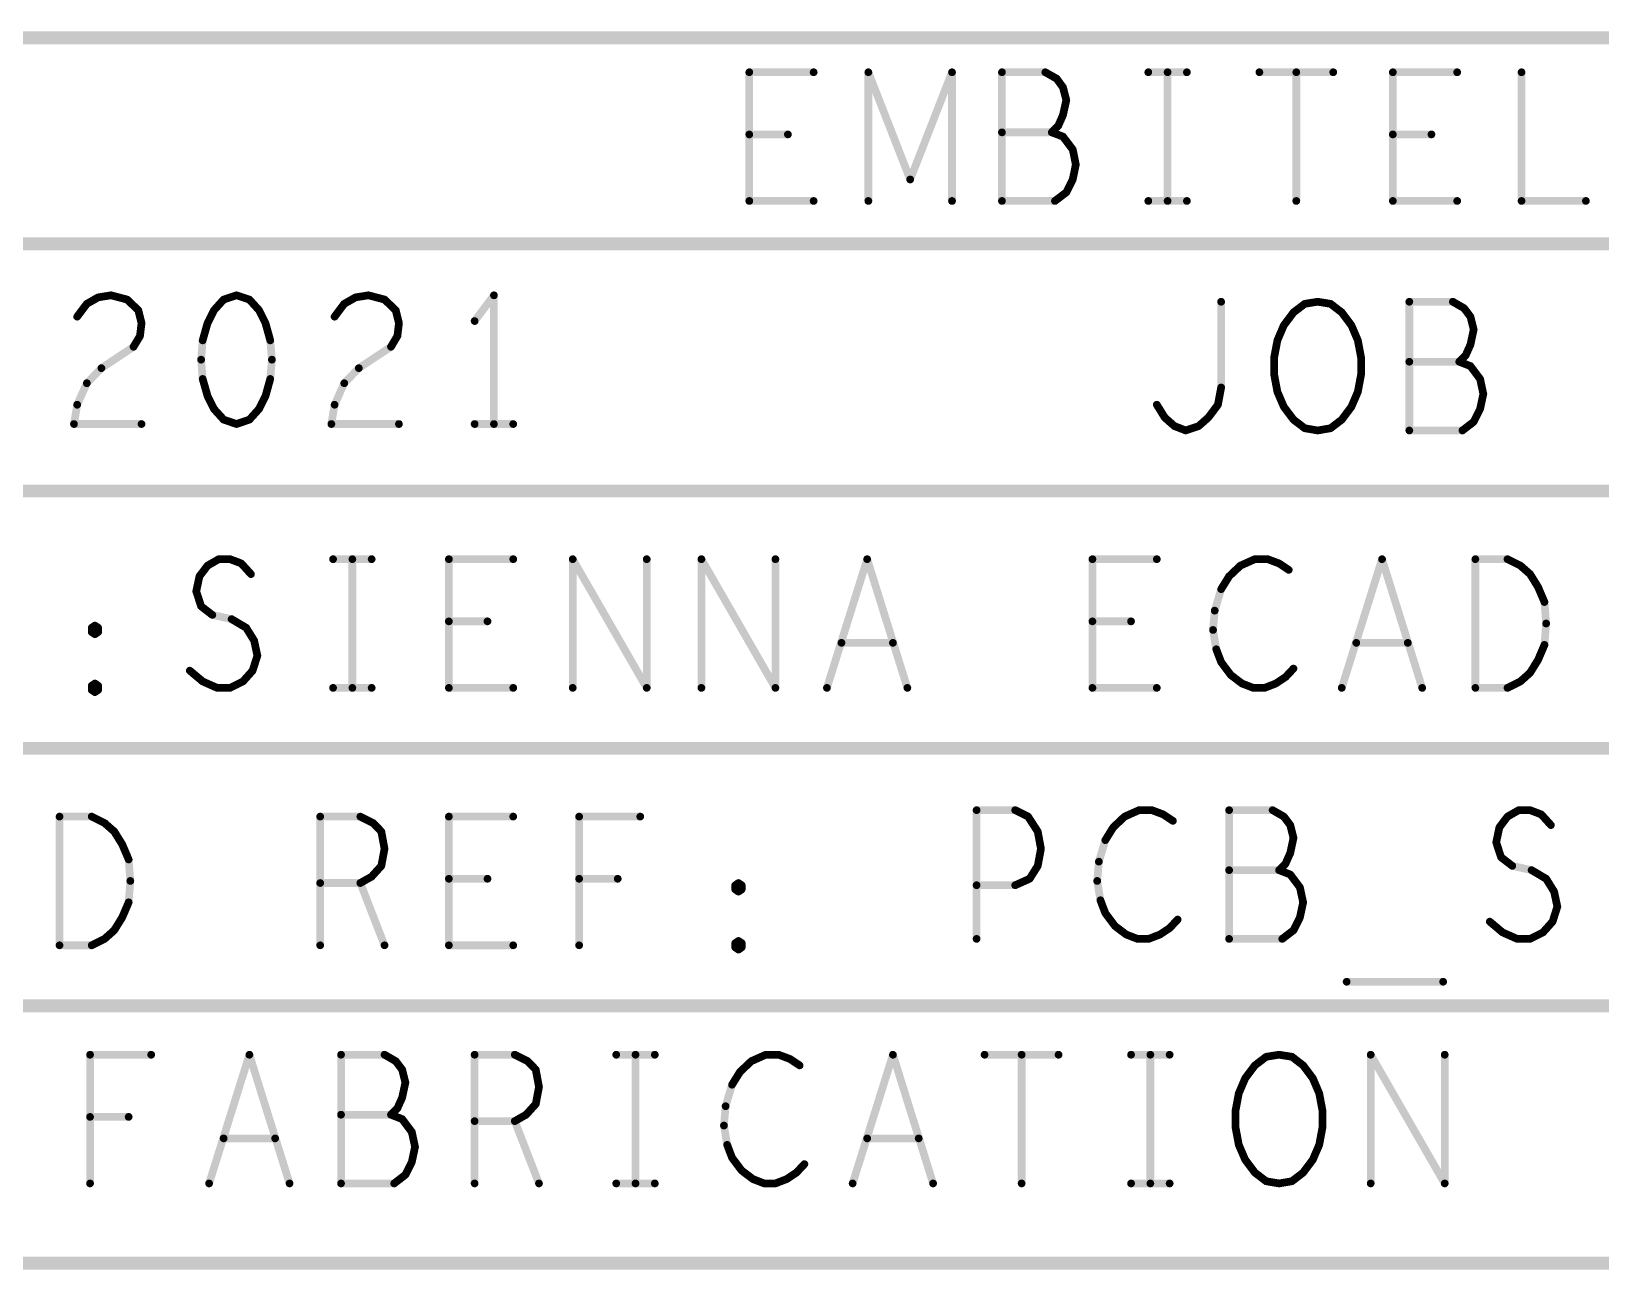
# Model space of a CAD drawing. Extents: x -18 to 16.1, y -6.6 to 15.5.
# Drawn here: x 1.381 to 2.6, y -2.04 to -1.078 of the extents above; entities that cross this region are included whole.
import ezdxf

# ---------------------------------------------------------------- set-up
doc = ezdxf.new("R2010")
doc.units = 0
doc.layers.get('0').update_dxf_attribs({"linetype": 'CONTINUOUS'})
doc.layers.add('FAB', color=13, linetype='CONTINUOUS')

# ---------------------------------------------------------------- blocks, each defined once
blk = doc.blocks.new('ROUND_1')
at = {"const_width": 0.003}
blk.add_lwpolyline([(-0.0015, 0, 1), (0.0015, 0, 1)], format="xyb", close=True, dxfattribs=at)

msp = doc.modelspace()

# ---------------------------------------------------------------- linework, layer by layer
at = {"layer": 'FAB'}
for points, const_width in [([(0.2481, -1.0833), (4.4031, -1.0833)], 0.01), ([(1.939, -1.21), (1.939, -1.11)], 0.006), ([(1.939, -1.11), (1.989, -1.11)], 0.006), ([(2.0315, -1.21), (2.0315, -1.11)], 0.006), ([(2.0315, -1.11), (2.064, -1.1933)], 0.006), ([(2.064, -1.1933), (2.0965, -1.11)], 0.006), ([(2.0965, -1.11), (2.0965, -1.21)], 0.006), ([(2.169, -1.11), (2.1353, -1.11)], 0.006), ([(2.1353, -1.11), (2.1353, -1.21)], 0.006), ([(2.1778, -1.115), (2.169, -1.11)], 0.006), ([(2.249, -1.11), (2.279, -1.11)], 0.006), ([(2.264, -1.11), (2.264, -1.21)], 0.006), ([(2.3353, -1.11), (2.3927, -1.11)], 0.006), ([(2.364, -1.11), (2.364, -1.21)], 0.006), ([(2.439, -1.21), (2.439, -1.11)], 0.006), ([(2.439, -1.11), (2.489, -1.11)], 0.006), ([(2.539, -1.11), (2.539, -1.21)], 0.006), ([(2.1827, -1.1217), (2.1778, -1.115)], 0.006), ([(2.1853, -1.1317), (2.1827, -1.1217)], 0.006), ([(2.1827, -1.1433), (2.1853, -1.1317)], 0.006), ([(2.179, -1.1517), (2.1827, -1.1433)], 0.006), ([(1.969, -1.1583), (1.939, -1.1583)], 0.006), ([(2.174, -1.1567), (2.1353, -1.1567)], 0.006), ([(2.174, -1.1567), (2.179, -1.1517)], 0.006), ([(2.1827, -1.16), (2.174, -1.1567)], 0.006), ([(2.1903, -1.17), (2.1827, -1.16)], 0.006), ([(2.469, -1.1583), (2.439, -1.1583)], 0.006), ([(2.1927, -1.1817), (2.1903, -1.17)], 0.006), ([(2.1903, -1.1933), (2.1927, -1.1817)], 0.006), ([(2.1853, -1.2033), (2.1903, -1.1933)], 0.006), ([(1.989, -1.21), (1.939, -1.21)], 0.006), ([(2.1353, -1.21), (2.1765, -1.21)], 0.006), ([(2.1765, -1.21), (2.1853, -1.2033)], 0.006), ([(2.249, -1.21), (2.279, -1.21)], 0.006), ([(2.489, -1.21), (2.439, -1.21)], 0.006), ([(2.539, -1.21), (2.589, -1.21)], 0.006), ([(0.2481, -1.2433), (4.4031, -1.2433)], 0.01), ([(1.4168, -1.2999), (1.4243, -1.2899)], 0.006), ([(1.4243, -1.2899), (1.4331, -1.2849)], 0.006), ([(1.4331, -1.2849), (1.4431, -1.2833)], 0.006), ([(1.4431, -1.2833), (1.4556, -1.2866)], 0.006), ([(1.4556, -1.2866), (1.4643, -1.2949)], 0.006), ([(1.4643, -1.2949), (1.4668, -1.3049)], 0.006), ([(1.5231, -1.2949), (1.5181, -1.3049)], 0.006), ([(1.5306, -1.2866), (1.5231, -1.2949)], 0.006), ([(1.5406, -1.2833), (1.5306, -1.2866)], 0.006), ([(1.5506, -1.2866), (1.5406, -1.2833)], 0.006), ([(1.5581, -1.2949), (1.5506, -1.2866)], 0.006), ([(1.5631, -1.3049), (1.5581, -1.2949)], 0.006), ([(1.6168, -1.2999), (1.6243, -1.2899)], 0.006), ([(1.6243, -1.2899), (1.6331, -1.2849)], 0.006), ([(1.6331, -1.2849), (1.6431, -1.2833)], 0.006), ([(1.6431, -1.2833), (1.6556, -1.2866)], 0.006), ([(1.6556, -1.2866), (1.6643, -1.2949)], 0.006), ([(1.6643, -1.2949), (1.6668, -1.3049)], 0.006), ([(1.7406, -1.2833), (1.7256, -1.3033)], 0.006), ([(1.7406, -1.3833), (1.7406, -1.2833)], 0.006), ([(2.3056, -1.3549), (2.3056, -1.2883)], 0.006), ([(2.3618, -1.2966), (2.3706, -1.2899)], 0.006), ([(2.3706, -1.2899), (2.3806, -1.2883)], 0.006), ([(2.3806, -1.2883), (2.3906, -1.2899)], 0.006), ([(2.3906, -1.2899), (2.3993, -1.2966)], 0.006), ([(2.4856, -1.2883), (2.4518, -1.2883)], 0.006), ([(2.4518, -1.2883), (2.4518, -1.3883)], 0.006), ([(2.4943, -1.2933), (2.4856, -1.2883)], 0.006), ([(2.4993, -1.2999), (2.4943, -1.2933)], 0.006), ([(1.4668, -1.3049), (1.4656, -1.3149)], 0.006), ([(1.5181, -1.3049), (1.5143, -1.3183)], 0.006), ([(1.5668, -1.3183), (1.5631, -1.3049)], 0.006), ([(1.6668, -1.3049), (1.6656, -1.3149)], 0.006), ([(2.3493, -1.3183), (2.3543, -1.3066)], 0.006), ([(2.3543, -1.3066), (2.3618, -1.2966)], 0.006), ([(2.3993, -1.2966), (2.4068, -1.3066)], 0.006), ([(2.4068, -1.3066), (2.4118, -1.3183)], 0.006), ([(2.5018, -1.3099), (2.4993, -1.2999)], 0.006), ([(1.4656, -1.3149), (1.4606, -1.3233)], 0.006), ([(1.5143, -1.3183), (1.5131, -1.3333)], 0.006), ([(1.5681, -1.3333), (1.5668, -1.3183)], 0.006), ([(1.6656, -1.3149), (1.6606, -1.3233)], 0.006), ([(2.3468, -1.3316), (2.3493, -1.3183)], 0.006), ([(2.4118, -1.3183), (2.4143, -1.3316)], 0.006), ([(2.4993, -1.3216), (2.5018, -1.3099)], 0.006), ([(1.4606, -1.3233), (1.4356, -1.3399)], 0.006), ([(1.6606, -1.3233), (1.6356, -1.3399)], 0.006), ([(2.3468, -1.3449), (2.3468, -1.3316)], 0.006), ([(2.4143, -1.3316), (2.4143, -1.3449)], 0.006), ([(2.4906, -1.3349), (2.4956, -1.3299)], 0.006), ([(2.4956, -1.3299), (2.4993, -1.3216)], 0.006), ([(1.4356, -1.3399), (1.4243, -1.3516)], 0.006), ([(1.5131, -1.3333), (1.5143, -1.3483)], 0.006), ([(1.5668, -1.3483), (1.5681, -1.3333)], 0.006), ([(1.6356, -1.3399), (1.6243, -1.3516)], 0.006), ([(2.4906, -1.3349), (2.4518, -1.3349)], 0.006), ([(2.4993, -1.3383), (2.4906, -1.3349)], 0.006), ([(2.5068, -1.3483), (2.4993, -1.3383)], 0.006), ([(1.4243, -1.3516), (1.4168, -1.3683)], 0.006), ([(1.5143, -1.3483), (1.5181, -1.3616)], 0.006), ([(1.5631, -1.3616), (1.5668, -1.3483)], 0.006), ([(1.6243, -1.3516), (1.6168, -1.3683)], 0.006), ([(2.3031, -1.3683), (2.3056, -1.3549)], 0.006), ([(2.3493, -1.3583), (2.3468, -1.3449)], 0.006), ([(2.4143, -1.3449), (2.4118, -1.3583)], 0.006), ([(2.5093, -1.3599), (2.5068, -1.3483)], 0.006), ([(1.4168, -1.3683), (1.4143, -1.3833)], 0.006), ([(1.5181, -1.3616), (1.5231, -1.3716)], 0.006), ([(1.5581, -1.3716), (1.5631, -1.3616)], 0.006), ([(1.6168, -1.3683), (1.6143, -1.3833)], 0.006), ([(2.2556, -1.3683), (2.2618, -1.3783)], 0.006), ([(2.2956, -1.3783), (2.3031, -1.3683)], 0.006), ([(2.3543, -1.3699), (2.3493, -1.3583)], 0.006), ([(2.4118, -1.3583), (2.4068, -1.3699)], 0.006), ([(2.5068, -1.3716), (2.5093, -1.3599)], 0.006), ([(1.5231, -1.3716), (1.5306, -1.3799)], 0.006), ([(1.5306, -1.3799), (1.5406, -1.3833)], 0.006), ([(1.5406, -1.3833), (1.5506, -1.3799)], 0.006), ([(1.5506, -1.3799), (1.5581, -1.3716)], 0.006), ([(2.2618, -1.3783), (2.2693, -1.3849)], 0.006), ([(2.2881, -1.3849), (2.2956, -1.3783)], 0.006), ([(2.3618, -1.3799), (2.3543, -1.3699)], 0.006), ([(2.3706, -1.3866), (2.3618, -1.3799)], 0.006), ([(2.3993, -1.3799), (2.3906, -1.3866)], 0.006), ([(2.4068, -1.3699), (2.3993, -1.3799)], 0.006), ([(2.5018, -1.3816), (2.5068, -1.3716)], 0.006), ([(1.4143, -1.3833), (1.4668, -1.3833)], 0.006), ([(1.6143, -1.3833), (1.6668, -1.3833)], 0.006), ([(1.7256, -1.3833), (1.7556, -1.3833)], 0.006), ([(2.2693, -1.3849), (2.2781, -1.3883)], 0.006), ([(2.2781, -1.3883), (2.2881, -1.3849)], 0.006), ([(2.3806, -1.3883), (2.3706, -1.3866)], 0.006), ([(2.3906, -1.3866), (2.3806, -1.3883)], 0.006), ([(2.4518, -1.3883), (2.4931, -1.3883)], 0.006), ([(2.4931, -1.3883), (2.5018, -1.3816)], 0.006), ([(0.2481, -1.4353), (4.4031, -1.4353)], 0.01), ([(1.5181, -1.4933), (1.5268, -1.4883)], 0.006), ([(1.5268, -1.4883), (1.5356, -1.4883)], 0.006), ([(1.5356, -1.4883), (1.5443, -1.4916)], 0.006), ([(1.6156, -1.4883), (1.6456, -1.4883)], 0.006), ([(1.6306, -1.4883), (1.6306, -1.5883)], 0.006), ([(1.7056, -1.5883), (1.7056, -1.4883)], 0.006), ([(1.7056, -1.4883), (1.7556, -1.4883)], 0.006), ([(1.8018, -1.5883), (1.8018, -1.4883)], 0.006), ([(1.8018, -1.4883), (1.8593, -1.5883)], 0.006), ([(1.8593, -1.5883), (1.8593, -1.4883)], 0.006), ([(1.9018, -1.5883), (1.9018, -1.4883)], 0.006), ([(1.9018, -1.4883), (1.9593, -1.5883)], 0.006), ([(1.9593, -1.5883), (1.9593, -1.4883)], 0.006), ([(1.9993, -1.5883), (2.0306, -1.4883)], 0.006), ([(2.0306, -1.4883), (2.0618, -1.5883)], 0.006), ([(2.2056, -1.5883), (2.2056, -1.4883)], 0.006), ([(2.2056, -1.4883), (2.2556, -1.4883)], 0.006), ([(2.3318, -1.4883), (2.3206, -1.4933)], 0.006), ([(2.3418, -1.4883), (2.3318, -1.4883)], 0.006), ([(2.3506, -1.4916), (2.3418, -1.4883)], 0.006), ([(2.3993, -1.5883), (2.4306, -1.4883)], 0.006), ([(2.4306, -1.4883), (2.4618, -1.5883)], 0.006), ([(2.5031, -1.5883), (2.5031, -1.4883)], 0.006), ([(2.5031, -1.4883), (2.5281, -1.4883)], 0.006), ([(2.5281, -1.4883), (2.5381, -1.4933)], 0.006), ([(1.5093, -1.5133), (1.5118, -1.5016)], 0.006), ([(1.5118, -1.5016), (1.5181, -1.4933)], 0.006), ([(1.5443, -1.4916), (1.5518, -1.4999)], 0.006), ([(2.3118, -1.5016), (2.3056, -1.5116)], 0.006), ([(2.3206, -1.4933), (2.3118, -1.5016)], 0.006), ([(2.3581, -1.4966), (2.3506, -1.4916)], 0.006), ([(2.5381, -1.4933), (2.5456, -1.4999)], 0.006), ([(2.5456, -1.4999), (2.5518, -1.5099)], 0.006), ([(1.5131, -1.5249), (1.5093, -1.5133)], 0.006), ([(2.3056, -1.5116), (2.3006, -1.5283)], 0.006), ([(2.5518, -1.5099), (2.5568, -1.5216)], 0.006), ([(1.5218, -1.5316), (1.5131, -1.5249)], 0.006), ([(2.5568, -1.5216), (2.5581, -1.5383)], 0.006), ([(1.5368, -1.5349), (1.5218, -1.5316)], 0.006), ([(1.5481, -1.5416), (1.5368, -1.5349)], 0.006), ([(1.7356, -1.5366), (1.7056, -1.5366)], 0.006), ([(2.2356, -1.5366), (2.2056, -1.5366)], 0.006), ([(2.3006, -1.5283), (2.2993, -1.5433)], 0.006), ([(2.5581, -1.5383), (2.5568, -1.5549)], 0.006), ([(1.4281, -1.5416), (1.4306, -1.5399)], 0.006), ([(1.4281, -1.5449), (1.4281, -1.5416)], 0.006), ([(1.4306, -1.5466), (1.4281, -1.5449)], 0.006), ([(1.4306, -1.5399), (1.4331, -1.5416)], 0.006), ([(1.4331, -1.5449), (1.4306, -1.5466)], 0.006), ([(1.4331, -1.5416), (1.4331, -1.5449)], 0.006), ([(1.5543, -1.5516), (1.5481, -1.5416)], 0.006), ([(2.2993, -1.5433), (2.3018, -1.5583)], 0.006), ([(1.5531, -1.5749), (1.5568, -1.5633)], 0.006), ([(1.5568, -1.5633), (1.5543, -1.5516)], 0.006), ([(2.0506, -1.5533), (2.0106, -1.5533)], 0.006), ([(2.3018, -1.5583), (2.3056, -1.5683)], 0.006), ([(2.4506, -1.5533), (2.4106, -1.5533)], 0.006), ([(2.5568, -1.5549), (2.5518, -1.5666)], 0.006), ([(1.5043, -1.5749), (1.5143, -1.5833)], 0.006), ([(1.5456, -1.5833), (1.5531, -1.5749)], 0.006), ([(2.3056, -1.5683), (2.3131, -1.5783)], 0.006), ([(2.3556, -1.5799), (2.3618, -1.5733)], 0.006), ([(2.5518, -1.5666), (2.5456, -1.5766)], 0.006), ([(1.4281, -1.5866), (1.4306, -1.5849)], 0.006), ([(1.4281, -1.5899), (1.4281, -1.5866)], 0.006), ([(1.4306, -1.5849), (1.4331, -1.5866)], 0.006), ([(1.4331, -1.5866), (1.4331, -1.5899)], 0.006), ([(1.5143, -1.5833), (1.5256, -1.5883)], 0.006), ([(1.5356, -1.5883), (1.5456, -1.5833)], 0.006), ([(2.3131, -1.5783), (2.3218, -1.5849)], 0.006), ([(2.3218, -1.5849), (2.3306, -1.5883)], 0.006), ([(2.3393, -1.5883), (2.3481, -1.5849)], 0.006), ([(2.3481, -1.5849), (2.3556, -1.5799)], 0.006), ([(2.5381, -1.5833), (2.5281, -1.5883)], 0.006), ([(2.5456, -1.5766), (2.5381, -1.5833)], 0.006), ([(1.4306, -1.5916), (1.4281, -1.5899)], 0.006), ([(1.4331, -1.5899), (1.4306, -1.5916)], 0.006), ([(1.5256, -1.5883), (1.5356, -1.5883)], 0.006), ([(1.6156, -1.5883), (1.6456, -1.5883)], 0.006), ([(1.7556, -1.5883), (1.7056, -1.5883)], 0.006), ([(2.2556, -1.5883), (2.2056, -1.5883)], 0.006), ([(2.3306, -1.5883), (2.3393, -1.5883)], 0.006), ([(2.5281, -1.5883), (2.5031, -1.5883)], 0.006), ([(0.2481, -1.6353), (4.4031, -1.6353)], 0.01), ([(2.1156, -1.7833), (2.1156, -1.6833)], 0.006), ([(2.1156, -1.6833), (2.1456, -1.6833)], 0.006), ([(2.1456, -1.6833), (2.1556, -1.6883)], 0.006), ([(2.2418, -1.6833), (2.2306, -1.6883)], 0.006), ([(2.2518, -1.6833), (2.2418, -1.6833)], 0.006), ([(2.2606, -1.6866), (2.2518, -1.6833)], 0.006), ([(2.3456, -1.6833), (2.3118, -1.6833)], 0.006), ([(2.3118, -1.6833), (2.3118, -1.7833)], 0.006), ([(2.3543, -1.6883), (2.3456, -1.6833)], 0.006), ([(2.5281, -1.6883), (2.5368, -1.6833)], 0.006), ([(2.5368, -1.6833), (2.5456, -1.6833)], 0.006), ([(2.5456, -1.6833), (2.5543, -1.6866)], 0.006), ([(1.4031, -1.7883), (1.4031, -1.6883)], 0.006), ([(1.4031, -1.6883), (1.4281, -1.6883)], 0.006), ([(1.4281, -1.6883), (1.4381, -1.6933)], 0.006), ([(1.4381, -1.6933), (1.4456, -1.6999)], 0.006), ([(1.6056, -1.7883), (1.6056, -1.6883)], 0.006), ([(1.6056, -1.6883), (1.6368, -1.6883)], 0.006), ([(1.6368, -1.6883), (1.6468, -1.6933)], 0.006), ([(1.6468, -1.6933), (1.6531, -1.6999)], 0.006), ([(1.7056, -1.7883), (1.7056, -1.6883)], 0.006), ([(1.7056, -1.6883), (1.7556, -1.6883)], 0.006), ([(1.8068, -1.7883), (1.8068, -1.6883)], 0.006), ([(1.8068, -1.6883), (1.8543, -1.6883)], 0.006), ([(2.1556, -1.6883), (2.1631, -1.6999)], 0.006), ([(2.2218, -1.6966), (2.2156, -1.7066)], 0.006), ([(2.2306, -1.6883), (2.2218, -1.6966)], 0.006), ([(2.2681, -1.6916), (2.2606, -1.6866)], 0.006), ([(2.3593, -1.6949), (2.3543, -1.6883)], 0.006), ([(2.3618, -1.7049), (2.3593, -1.6949)], 0.006), ([(2.5193, -1.7083), (2.5218, -1.6966)], 0.006), ([(2.5218, -1.6966), (2.5281, -1.6883)], 0.006), ([(2.5543, -1.6866), (2.5618, -1.6949)], 0.006), ([(1.4456, -1.6999), (1.4518, -1.7099)], 0.006), ([(1.6531, -1.6999), (1.6556, -1.7133)], 0.006), ([(2.1631, -1.6999), (2.1656, -1.7133)], 0.006), ([(2.2156, -1.7066), (2.2106, -1.7233)], 0.006), ([(2.3593, -1.7166), (2.3618, -1.7049)], 0.006), ([(2.5231, -1.7199), (2.5193, -1.7083)], 0.006), ([(1.4518, -1.7099), (1.4568, -1.7216)], 0.006), ([(1.4568, -1.7216), (1.4581, -1.7383)], 0.006), ([(1.6556, -1.7133), (1.6531, -1.7266)], 0.006), ([(2.1656, -1.7133), (2.1631, -1.7266)], 0.006), ([(2.3556, -1.7249), (2.3593, -1.7166)], 0.006), ([(2.5318, -1.7266), (2.5231, -1.7199)], 0.006), ([(1.6531, -1.7266), (1.6456, -1.7349)], 0.006), ([(2.1631, -1.7266), (2.1568, -1.7366)], 0.006), ([(2.2106, -1.7233), (2.2093, -1.7383)], 0.006), ([(2.3506, -1.7299), (2.3118, -1.7299)], 0.006), ([(2.3506, -1.7299), (2.3556, -1.7249)], 0.006), ([(2.3593, -1.7333), (2.3506, -1.7299)], 0.006), ([(2.3668, -1.7433), (2.3593, -1.7333)], 0.006), ([(2.5468, -1.7299), (2.5318, -1.7266)], 0.006), ([(2.5581, -1.7366), (2.5468, -1.7299)], 0.006), ([(1.4581, -1.7383), (1.4568, -1.7549)], 0.006), ([(1.6368, -1.7399), (1.6056, -1.7399)], 0.006), ([(1.6456, -1.7349), (1.6368, -1.7399)], 0.006), ([(1.6368, -1.7399), (1.6556, -1.7883)], 0.006), ([(1.7356, -1.7366), (1.7056, -1.7366)], 0.006), ([(1.8368, -1.7366), (1.8068, -1.7366)], 0.006), ([(1.9281, -1.7416), (1.9306, -1.7399)], 0.006), ([(1.9281, -1.7449), (1.9281, -1.7416)], 0.006), ([(1.9306, -1.7466), (1.9281, -1.7449)], 0.006), ([(1.9306, -1.7399), (1.9331, -1.7416)], 0.006), ([(1.9331, -1.7449), (1.9306, -1.7466)], 0.006), ([(1.9331, -1.7416), (1.9331, -1.7449)], 0.006), ([(2.1456, -1.7416), (2.1156, -1.7416)], 0.006), ([(2.1568, -1.7366), (2.1456, -1.7416)], 0.006), ([(2.2093, -1.7383), (2.2118, -1.7533)], 0.006), ([(2.3693, -1.7549), (2.3668, -1.7433)], 0.006), ([(2.5643, -1.7466), (2.5581, -1.7366)], 0.006), ([(1.4568, -1.7549), (1.4518, -1.7666)], 0.006), ([(2.2118, -1.7533), (2.2156, -1.7633)], 0.006), ([(2.3668, -1.7666), (2.3693, -1.7549)], 0.006), ([(2.5631, -1.7699), (2.5668, -1.7583)], 0.006), ([(2.5668, -1.7583), (2.5643, -1.7466)], 0.006), ([(1.4518, -1.7666), (1.4456, -1.7766)], 0.006), ([(2.2156, -1.7633), (2.2231, -1.7733)], 0.006), ([(2.2656, -1.7749), (2.2718, -1.7683)], 0.006), ([(2.3618, -1.7766), (2.3668, -1.7666)], 0.006), ([(2.5143, -1.7699), (2.5243, -1.7783)], 0.006), ([(2.5556, -1.7783), (2.5631, -1.7699)], 0.006), ([(1.4456, -1.7766), (1.4381, -1.7833)], 0.006), ([(2.2231, -1.7733), (2.2318, -1.7799)], 0.006), ([(2.2318, -1.7799), (2.2406, -1.7833)], 0.006), ([(2.2493, -1.7833), (2.2581, -1.7799)], 0.006), ([(2.2581, -1.7799), (2.2656, -1.7749)], 0.006), ([(2.3531, -1.7833), (2.3618, -1.7766)], 0.006), ([(2.5243, -1.7783), (2.5356, -1.7833)], 0.006), ([(2.5456, -1.7833), (2.5556, -1.7783)], 0.006), ([(1.4281, -1.7883), (1.4031, -1.7883)], 0.006), ([(1.4381, -1.7833), (1.4281, -1.7883)], 0.006), ([(1.7556, -1.7883), (1.7056, -1.7883)], 0.006), ([(1.9281, -1.7866), (1.9306, -1.7849)], 0.006), ([(1.9281, -1.7899), (1.9281, -1.7866)], 0.006), ([(1.9306, -1.7916), (1.9281, -1.7899)], 0.006), ([(1.9306, -1.7849), (1.9331, -1.7866)], 0.006), ([(1.9331, -1.7899), (1.9306, -1.7916)], 0.006), ([(1.9331, -1.7866), (1.9331, -1.7899)], 0.006), ([(2.2406, -1.7833), (2.2493, -1.7833)], 0.006), ([(2.3118, -1.7833), (2.3531, -1.7833)], 0.006), ([(2.5356, -1.7833), (2.5456, -1.7833)], 0.006), ([(2.4031, -1.8166), (2.4781, -1.8166)], 0.006), ([(0.2481, -1.8353), (4.4031, -1.8353)], 0.01), ([(1.4268, -1.9733), (1.4268, -1.8733)], 0.006), ([(1.4268, -1.8733), (1.4743, -1.8733)], 0.006), ([(1.5193, -1.9733), (1.5506, -1.8733)], 0.006), ([(1.5506, -1.8733), (1.5818, -1.9733)], 0.006), ([(1.6556, -1.8733), (1.6218, -1.8733)], 0.006), ([(1.6218, -1.8733), (1.6218, -1.9733)], 0.006), ([(1.6643, -1.8783), (1.6556, -1.8733)], 0.006), ([(1.6693, -1.8849), (1.6643, -1.8783)], 0.006), ([(1.7256, -1.9733), (1.7256, -1.8733)], 0.006), ([(1.7256, -1.8733), (1.7568, -1.8733)], 0.006), ([(1.7568, -1.8733), (1.7668, -1.8783)], 0.006), ([(1.7668, -1.8783), (1.7731, -1.8849)], 0.006), ([(1.8356, -1.8733), (1.8656, -1.8733)], 0.006), ([(1.8506, -1.8733), (1.8506, -1.9733)], 0.006), ([(1.9406, -1.8783), (1.9318, -1.8866)], 0.006), ([(1.9518, -1.8733), (1.9406, -1.8783)], 0.006), ([(1.9618, -1.8733), (1.9518, -1.8733)], 0.006), ([(1.9706, -1.8766), (1.9618, -1.8733)], 0.006), ([(1.9781, -1.8816), (1.9706, -1.8766)], 0.006), ([(2.0193, -1.9733), (2.0506, -1.8733)], 0.006), ([(2.0506, -1.8733), (2.0818, -1.9733)], 0.006), ([(2.1218, -1.8733), (2.1793, -1.8733)], 0.006), ([(2.1506, -1.8733), (2.1506, -1.9733)], 0.006), ([(2.2356, -1.8733), (2.2656, -1.8733)], 0.006), ([(2.2506, -1.8733), (2.2506, -1.9733)], 0.006), ([(2.3318, -1.8816), (2.3406, -1.8749)], 0.006), ([(2.3406, -1.8749), (2.3506, -1.8733)], 0.006), ([(2.3506, -1.8733), (2.3606, -1.8749)], 0.006), ([(2.3606, -1.8749), (2.3693, -1.8816)], 0.006), ([(2.4218, -1.9733), (2.4218, -1.8733)], 0.006), ([(2.4218, -1.8733), (2.4793, -1.9733)], 0.006), ([(2.4793, -1.9733), (2.4793, -1.8733)], 0.006), ([(1.6718, -1.8949), (1.6693, -1.8849)], 0.006), ([(1.7731, -1.8849), (1.7756, -1.8983)], 0.006), ([(1.9318, -1.8866), (1.9256, -1.8966)], 0.006), ([(2.3193, -1.9033), (2.3243, -1.8916)], 0.006), ([(2.3243, -1.8916), (2.3318, -1.8816)], 0.006), ([(2.3693, -1.8816), (2.3768, -1.8916)], 0.006), ([(2.3768, -1.8916), (2.3818, -1.9033)], 0.006), ([(1.6693, -1.9066), (1.6718, -1.8949)], 0.006), ([(1.7756, -1.8983), (1.7731, -1.9116)], 0.006), ([(1.9256, -1.8966), (1.9206, -1.9133)], 0.006), ([(2.3168, -1.9166), (2.3193, -1.9033)], 0.006), ([(2.3818, -1.9033), (2.3843, -1.9166)], 0.006), ([(1.6606, -1.9199), (1.6656, -1.9149)], 0.006), ([(1.6656, -1.9149), (1.6693, -1.9066)], 0.006), ([(1.7731, -1.9116), (1.7656, -1.9199)], 0.006), ([(1.9206, -1.9133), (1.9193, -1.9283)], 0.006), ([(2.3168, -1.9299), (2.3168, -1.9166)], 0.006), ([(2.3843, -1.9166), (2.3843, -1.9299)], 0.006), ([(1.4568, -1.9216), (1.4268, -1.9216)], 0.006), ([(1.6606, -1.9199), (1.6218, -1.9199)], 0.006), ([(1.6693, -1.9233), (1.6606, -1.9199)], 0.006), ([(1.6768, -1.9333), (1.6693, -1.9233)], 0.006), ([(1.7568, -1.9249), (1.7256, -1.9249)], 0.006), ([(1.7656, -1.9199), (1.7568, -1.9249)], 0.006), ([(1.7568, -1.9249), (1.7756, -1.9733)], 0.006), ([(1.9193, -1.9283), (1.9218, -1.9433)], 0.006), ([(1.5706, -1.9383), (1.5306, -1.9383)], 0.006), ([(1.6793, -1.9449), (1.6768, -1.9333)], 0.006), ([(2.0706, -1.9383), (2.0306, -1.9383)], 0.006), ([(2.3193, -1.9433), (2.3168, -1.9299)], 0.006), ([(2.3843, -1.9299), (2.3818, -1.9433)], 0.006), ([(1.6768, -1.9566), (1.6793, -1.9449)], 0.006), ([(1.9218, -1.9433), (1.9256, -1.9533)], 0.006), ([(1.9256, -1.9533), (1.9331, -1.9633)], 0.006), ([(2.3243, -1.9549), (2.3193, -1.9433)], 0.006), ([(2.3818, -1.9433), (2.3768, -1.9549)], 0.006), ([(1.6718, -1.9666), (1.6768, -1.9566)], 0.006), ([(1.9331, -1.9633), (1.9418, -1.9699)], 0.006), ([(1.9681, -1.9699), (1.9756, -1.9649)], 0.006), ([(1.9756, -1.9649), (1.9818, -1.9583)], 0.006), ([(2.3318, -1.9649), (2.3243, -1.9549)], 0.006), ([(2.3406, -1.9716), (2.3318, -1.9649)], 0.006), ([(2.3693, -1.9649), (2.3606, -1.9716)], 0.006), ([(2.3768, -1.9549), (2.3693, -1.9649)], 0.006), ([(1.6218, -1.9733), (1.6631, -1.9733)], 0.006), ([(1.6631, -1.9733), (1.6718, -1.9666)], 0.006), ([(1.8356, -1.9733), (1.8656, -1.9733)], 0.006), ([(1.9418, -1.9699), (1.9506, -1.9733)], 0.006), ([(1.9506, -1.9733), (1.9593, -1.9733)], 0.006), ([(1.9593, -1.9733), (1.9681, -1.9699)], 0.006), ([(2.2356, -1.9733), (2.2656, -1.9733)], 0.006), ([(2.3506, -1.9733), (2.3406, -1.9716)], 0.006), ([(2.3606, -1.9716), (2.3506, -1.9733)], 0.006), ([(0.2481, -2.0353), (4.4031, -2.0353)], 0.01)]:
    msp.add_lwpolyline(points, dxfattribs=dict(at, const_width=const_width))

# ---------------------------------------------------------------- block references
for p in [(1.939, -1.11), (1.939, -1.11), (1.989, -1.11), (2.0315, -1.11), (2.0315, -1.11), (2.0965, -1.11), (2.0965, -1.11), (2.1353, -1.11), (2.1353, -1.11), (2.169, -1.11), (2.169, -1.11), (2.249, -1.11), (2.264, -1.11), (2.279, -1.11), (2.3353, -1.11), (2.364, -1.11), (2.3927, -1.11), (2.439, -1.11), (2.439, -1.11), (2.489, -1.11), (2.539, -1.11), (2.1778, -1.115), (2.1778, -1.115), (2.1827, -1.1217), (2.1827, -1.1217), (2.1853, -1.1317), (2.1853, -1.1317), (2.1827, -1.1433), (2.1827, -1.1433), (1.939, -1.1583), (1.969, -1.1583), (2.1353, -1.1567), (2.174, -1.1567), (2.174, -1.1567), (2.174, -1.1567), (2.179, -1.1517), (2.179, -1.1517), (2.1827, -1.16), (2.1827, -1.16), (2.439, -1.1583), (2.469, -1.1583), (2.1903, -1.17), (2.1903, -1.17), (2.1927, -1.1817), (2.1927, -1.1817), (2.064, -1.1933), (2.064, -1.1933), (2.1903, -1.1933), (2.1903, -1.1933), (1.939, -1.21), (1.939, -1.21), (1.989, -1.21), (2.0315, -1.21), (2.0965, -1.21), (2.1353, -1.21), (2.1353, -1.21), (2.1765, -1.21), (2.1765, -1.21), (2.1853, -1.2033), (2.1853, -1.2033), (2.249, -1.21), (2.264, -1.21), (2.279, -1.21), (2.364, -1.21), (2.439, -1.21), (2.439, -1.21), (2.489, -1.21), (2.539, -1.21), (2.539, -1.21), (2.589, -1.21), (1.4243, -1.2899), (1.4243, -1.2899), (1.4331, -1.2849), (1.4331, -1.2849), (1.4431, -1.2833), (1.4431, -1.2833), (1.4556, -1.2866), (1.4556, -1.2866), (1.4643, -1.2949), (1.4643, -1.2949), (1.5231, -1.2949), (1.5231, -1.2949), (1.5306, -1.2866), (1.5306, -1.2866), (1.5406, -1.2833), (1.5406, -1.2833), (1.5506, -1.2866), (1.5506, -1.2866), (1.5581, -1.2949), (1.5581, -1.2949), (1.6243, -1.2899), (1.6243, -1.2899), (1.6331, -1.2849), (1.6331, -1.2849), (1.6431, -1.2833), (1.6431, -1.2833), (1.6556, -1.2866), (1.6556, -1.2866), (1.6643, -1.2949), (1.6643, -1.2949), (1.7406, -1.2833), (1.7406, -1.2833), (2.3056, -1.2883), (2.3706, -1.2899), (2.3706, -1.2899), (2.3806, -1.2883), (2.3806, -1.2883), (2.3906, -1.2899), (2.3906, -1.2899), (2.4518, -1.2883), (2.4518, -1.2883), (2.4856, -1.2883), (2.4856, -1.2883), (2.4943, -1.2933), (2.4943, -1.2933), (1.4168, -1.2999), (1.4668, -1.3049), (1.4668, -1.3049), (1.5181, -1.3049), (1.5181, -1.3049), (1.5631, -1.3049), (1.5631, -1.3049), (1.6168, -1.2999), (1.6668, -1.3049), (1.6668, -1.3049), (1.7256, -1.3033), (2.3543, -1.3066), (2.3543, -1.3066), (2.3618, -1.2966), (2.3618, -1.2966), (2.3993, -1.2966), (2.3993, -1.2966), (2.4068, -1.3066), (2.4068, -1.3066), (2.4993, -1.2999), (2.4993, -1.2999), (1.4656, -1.3149), (1.4656, -1.3149), (1.5143, -1.3183), (1.5143, -1.3183), (1.5668, -1.3183), (1.5668, -1.3183), (1.6656, -1.3149), (1.6656, -1.3149), (2.3493, -1.3183), (2.3493, -1.3183), (2.4118, -1.3183), (2.4118, -1.3183), (2.5018, -1.3099), (2.5018, -1.3099), (1.4606, -1.3233), (1.4606, -1.3233), (1.6606, -1.3233), (1.6606, -1.3233), (2.3468, -1.3316), (2.3468, -1.3316), (2.4143, -1.3316), (2.4143, -1.3316), (2.4956, -1.3299), (2.4956, -1.3299), (2.4993, -1.3216), (2.4993, -1.3216), (1.4356, -1.3399), (1.4356, -1.3399), (1.5131, -1.3333), (1.5131, -1.3333), (1.5681, -1.3333), (1.5681, -1.3333), (1.6356, -1.3399), (1.6356, -1.3399), (2.4518, -1.3349), (2.4906, -1.3349), (2.4906, -1.3349), (2.4906, -1.3349), (2.4993, -1.3383), (2.4993, -1.3383), (1.4243, -1.3516), (1.4243, -1.3516), (1.5143, -1.3483), (1.5143, -1.3483), (1.5668, -1.3483), (1.5668, -1.3483), (1.6243, -1.3516), (1.6243, -1.3516), (2.3056, -1.3549), (2.3056, -1.3549), (2.3468, -1.3449), (2.3468, -1.3449), (2.4143, -1.3449), (2.4143, -1.3449), (2.5068, -1.3483), (2.5068, -1.3483), (1.4168, -1.3683), (1.4168, -1.3683), (1.5181, -1.3616), (1.5181, -1.3616), (1.5631, -1.3616), (1.5631, -1.3616), (1.6168, -1.3683), (1.6168, -1.3683), (2.2556, -1.3683), (2.3031, -1.3683), (2.3031, -1.3683), (2.3493, -1.3583), (2.3493, -1.3583), (2.4118, -1.3583), (2.4118, -1.3583), (2.5093, -1.3599), (2.5093, -1.3599), (1.5231, -1.3716), (1.5231, -1.3716), (1.5306, -1.3799), (1.5306, -1.3799), (1.5506, -1.3799), (1.5506, -1.3799), (1.5581, -1.3716), (1.5581, -1.3716), (2.2618, -1.3783), (2.2618, -1.3783), (2.2956, -1.3783), (2.2956, -1.3783), (2.3543, -1.3699), (2.3543, -1.3699), (2.3618, -1.3799), (2.3618, -1.3799), (2.3993, -1.3799), (2.3993, -1.3799), (2.4068, -1.3699), (2.4068, -1.3699), (2.5068, -1.3716), (2.5068, -1.3716), (1.4143, -1.3833), (1.4143, -1.3833), (1.4668, -1.3833), (1.5406, -1.3833), (1.5406, -1.3833), (1.6143, -1.3833), (1.6143, -1.3833), (1.6668, -1.3833), (1.7256, -1.3833), (1.7406, -1.3833), (1.7556, -1.3833), (2.2693, -1.3849), (2.2693, -1.3849), (2.2781, -1.3883), (2.2781, -1.3883), (2.2881, -1.3849), (2.2881, -1.3849), (2.3706, -1.3866), (2.3706, -1.3866), (2.3806, -1.3883), (2.3806, -1.3883), (2.3906, -1.3866), (2.3906, -1.3866), (2.4518, -1.3883), (2.4518, -1.3883), (2.4931, -1.3883), (2.4931, -1.3883), (2.5018, -1.3816), (2.5018, -1.3816), (1.5268, -1.4883), (1.5268, -1.4883), (1.5356, -1.4883), (1.5356, -1.4883), (1.6156, -1.4883), (1.6306, -1.4883), (1.6456, -1.4883), (1.7056, -1.4883), (1.7056, -1.4883), (1.7556, -1.4883), (1.8018, -1.4883), (1.8018, -1.4883), (1.8593, -1.4883), (1.9018, -1.4883), (1.9018, -1.4883), (1.9593, -1.4883), (2.0306, -1.4883), (2.0306, -1.4883), (2.2056, -1.4883), (2.2056, -1.4883), (2.2556, -1.4883), (2.3318, -1.4883), (2.3318, -1.4883), (2.3418, -1.4883), (2.3418, -1.4883), (2.4306, -1.4883), (2.4306, -1.4883), (2.5031, -1.4883), (2.5031, -1.4883), (2.5281, -1.4883), (2.5281, -1.4883), (1.5118, -1.5016), (1.5118, -1.5016), (1.5181, -1.4933), (1.5181, -1.4933), (1.5443, -1.4916), (1.5443, -1.4916), (1.5518, -1.4999), (2.3118, -1.5016), (2.3118, -1.5016), (2.3206, -1.4933), (2.3206, -1.4933), (2.3506, -1.4916), (2.3506, -1.4916), (2.3581, -1.4966), (2.5381, -1.4933), (2.5381, -1.4933), (2.5456, -1.4999), (2.5456, -1.4999), (1.5093, -1.5133), (1.5093, -1.5133), (2.3056, -1.5116), (2.3056, -1.5116), (2.5518, -1.5099), (2.5518, -1.5099), (1.5131, -1.5249), (1.5131, -1.5249), (2.5568, -1.5216), (2.5568, -1.5216), (1.5218, -1.5316), (1.5218, -1.5316), (1.5368, -1.5349), (1.5368, -1.5349), (1.7056, -1.5366), (1.7356, -1.5366), (2.2056, -1.5366), (2.2356, -1.5366), (2.3006, -1.5283), (2.3006, -1.5283), (2.5581, -1.5383), (2.5581, -1.5383), (1.4281, -1.5416), (1.4281, -1.5416), (1.4281, -1.5449), (1.4281, -1.5449), (1.4306, -1.5399), (1.4306, -1.5399), (1.4306, -1.5466), (1.4306, -1.5466), (1.4331, -1.5416), (1.4331, -1.5416), (1.4331, -1.5449), (1.4331, -1.5449), (1.5481, -1.5416), (1.5481, -1.5416), (2.2993, -1.5433), (2.2993, -1.5433), (1.5543, -1.5516), (1.5543, -1.5516), (1.5568, -1.5633), (1.5568, -1.5633), (2.0106, -1.5533), (2.0506, -1.5533), (2.3018, -1.5583), (2.3018, -1.5583), (2.4106, -1.5533), (2.4506, -1.5533), (2.5568, -1.5549), (2.5568, -1.5549), (1.5043, -1.5749), (1.5531, -1.5749), (1.5531, -1.5749), (2.3056, -1.5683), (2.3056, -1.5683), (2.3618, -1.5733), (2.5518, -1.5666), (2.5518, -1.5666), (1.4281, -1.5866), (1.4281, -1.5866), (1.4306, -1.5849), (1.4306, -1.5849), (1.4331, -1.5866), (1.4331, -1.5866), (1.5143, -1.5833), (1.5143, -1.5833), (1.5456, -1.5833), (1.5456, -1.5833), (2.3131, -1.5783), (2.3131, -1.5783), (2.3218, -1.5849), (2.3218, -1.5849), (2.3481, -1.5849), (2.3481, -1.5849), (2.3556, -1.5799), (2.3556, -1.5799), (2.5381, -1.5833), (2.5381, -1.5833), (2.5456, -1.5766), (2.5456, -1.5766), (1.4281, -1.5899), (1.4281, -1.5899), (1.4306, -1.5916), (1.4306, -1.5916), (1.4331, -1.5899), (1.4331, -1.5899), (1.5256, -1.5883), (1.5256, -1.5883), (1.5356, -1.5883), (1.5356, -1.5883), (1.6156, -1.5883), (1.6306, -1.5883), (1.6456, -1.5883), (1.7056, -1.5883), (1.7056, -1.5883), (1.7556, -1.5883), (1.8018, -1.5883), (1.8593, -1.5883), (1.8593, -1.5883), (1.9018, -1.5883), (1.9593, -1.5883), (1.9593, -1.5883), (1.9993, -1.5883), (2.0618, -1.5883), (2.2056, -1.5883), (2.2056, -1.5883), (2.2556, -1.5883), (2.3306, -1.5883), (2.3306, -1.5883), (2.3393, -1.5883), (2.3393, -1.5883), (2.3993, -1.5883), (2.4618, -1.5883), (2.5031, -1.5883), (2.5031, -1.5883), (2.5281, -1.5883), (2.5281, -1.5883), (2.1156, -1.6833), (2.1156, -1.6833), (2.1456, -1.6833), (2.1456, -1.6833), (2.2418, -1.6833), (2.2418, -1.6833), (2.2518, -1.6833), (2.2518, -1.6833), (2.3118, -1.6833), (2.3118, -1.6833), (2.3456, -1.6833), (2.3456, -1.6833), (2.5368, -1.6833), (2.5368, -1.6833), (2.5456, -1.6833), (2.5456, -1.6833), (1.4031, -1.6883), (1.4031, -1.6883), (1.4281, -1.6883), (1.4281, -1.6883), (1.4381, -1.6933), (1.4381, -1.6933), (1.6056, -1.6883), (1.6056, -1.6883), (1.6368, -1.6883), (1.6368, -1.6883), (1.6468, -1.6933), (1.6468, -1.6933), (1.7056, -1.6883), (1.7056, -1.6883), (1.7556, -1.6883), (1.8068, -1.6883), (1.8068, -1.6883), (1.8543, -1.6883), (2.1556, -1.6883), (2.1556, -1.6883), (2.2218, -1.6966), (2.2218, -1.6966), (2.2306, -1.6883), (2.2306, -1.6883), (2.2606, -1.6866), (2.2606, -1.6866), (2.2681, -1.6916), (2.3543, -1.6883), (2.3543, -1.6883), (2.3593, -1.6949), (2.3593, -1.6949), (2.5218, -1.6966), (2.5218, -1.6966), (2.5281, -1.6883), (2.5281, -1.6883), (2.5543, -1.6866), (2.5543, -1.6866), (2.5618, -1.6949), (1.4456, -1.6999), (1.4456, -1.6999), (1.6531, -1.6999), (1.6531, -1.6999), (2.1631, -1.6999), (2.1631, -1.6999), (2.2156, -1.7066), (2.2156, -1.7066), (2.3618, -1.7049), (2.3618, -1.7049), (2.5193, -1.7083), (2.5193, -1.7083), (1.4518, -1.7099), (1.4518, -1.7099), (1.4568, -1.7216), (1.4568, -1.7216), (1.6556, -1.7133), (1.6556, -1.7133), (2.1656, -1.7133), (2.1656, -1.7133), (2.3593, -1.7166), (2.3593, -1.7166), (2.5231, -1.7199), (2.5231, -1.7199), (1.6531, -1.7266), (1.6531, -1.7266), (2.1631, -1.7266), (2.1631, -1.7266), (2.2106, -1.7233), (2.2106, -1.7233), (2.3118, -1.7299), (2.3506, -1.7299), (2.3506, -1.7299), (2.3506, -1.7299), (2.3556, -1.7249), (2.3556, -1.7249), (2.3593, -1.7333), (2.3593, -1.7333), (2.5318, -1.7266), (2.5318, -1.7266), (2.5468, -1.7299), (2.5468, -1.7299), (1.4581, -1.7383), (1.4581, -1.7383), (1.6056, -1.7399), (1.6368, -1.7399), (1.6368, -1.7399), (1.6368, -1.7399), (1.6456, -1.7349), (1.6456, -1.7349), (1.7056, -1.7366), (1.7356, -1.7366), (1.8068, -1.7366), (1.8368, -1.7366), (1.9281, -1.7416), (1.9281, -1.7416), (1.9281, -1.7449), (1.9281, -1.7449), (1.9306, -1.7399), (1.9306, -1.7399), (1.9331, -1.7416), (1.9331, -1.7416), (1.9331, -1.7449), (1.9331, -1.7449), (2.1156, -1.7416), (2.1456, -1.7416), (2.1456, -1.7416), (2.1568, -1.7366), (2.1568, -1.7366), (2.2093, -1.7383), (2.2093, -1.7383), (2.3668, -1.7433), (2.3668, -1.7433), (2.5581, -1.7366), (2.5581, -1.7366), (1.4568, -1.7549), (1.4568, -1.7549), (1.9306, -1.7466), (1.9306, -1.7466), (2.2118, -1.7533), (2.2118, -1.7533), (2.3693, -1.7549), (2.3693, -1.7549), (2.5643, -1.7466), (2.5643, -1.7466), (2.5668, -1.7583), (2.5668, -1.7583), (1.4518, -1.7666), (1.4518, -1.7666), (2.2156, -1.7633), (2.2156, -1.7633), (2.2718, -1.7683), (2.3668, -1.7666), (2.3668, -1.7666), (2.5143, -1.7699), (2.5631, -1.7699), (2.5631, -1.7699), (1.4456, -1.7766), (1.4456, -1.7766), (2.2231, -1.7733), (2.2231, -1.7733), (2.2318, -1.7799), (2.2318, -1.7799), (2.2581, -1.7799), (2.2581, -1.7799), (2.2656, -1.7749), (2.2656, -1.7749), (2.3618, -1.7766), (2.3618, -1.7766), (2.5243, -1.7783), (2.5243, -1.7783), (2.5556, -1.7783), (2.5556, -1.7783), (1.4031, -1.7883), (1.4031, -1.7883), (1.4281, -1.7883), (1.4281, -1.7883), (1.4381, -1.7833), (1.4381, -1.7833), (1.6056, -1.7883), (1.6556, -1.7883), (1.7056, -1.7883), (1.7056, -1.7883), (1.7556, -1.7883), (1.8068, -1.7883), (1.9281, -1.7866), (1.9281, -1.7866), (1.9281, -1.7899), (1.9281, -1.7899), (1.9306, -1.7849), (1.9306, -1.7849), (1.9306, -1.7916), (1.9306, -1.7916), (1.9331, -1.7866), (1.9331, -1.7866), (1.9331, -1.7899), (1.9331, -1.7899), (2.1156, -1.7833), (2.2406, -1.7833), (2.2406, -1.7833), (2.2493, -1.7833), (2.2493, -1.7833), (2.3118, -1.7833), (2.3118, -1.7833), (2.3531, -1.7833), (2.3531, -1.7833), (2.5356, -1.7833), (2.5356, -1.7833), (2.5456, -1.7833), (2.5456, -1.7833), (2.4031, -1.8166), (2.4781, -1.8166), (1.4268, -1.8733), (1.4268, -1.8733), (1.4743, -1.8733), (1.5506, -1.8733), (1.5506, -1.8733), (1.6218, -1.8733), (1.6218, -1.8733), (1.6556, -1.8733), (1.6556, -1.8733), (1.6643, -1.8783), (1.6643, -1.8783), (1.7256, -1.8733), (1.7256, -1.8733), (1.7568, -1.8733), (1.7568, -1.8733), (1.7668, -1.8783), (1.7668, -1.8783), (1.8356, -1.8733), (1.8506, -1.8733), (1.8656, -1.8733), (1.9406, -1.8783), (1.9406, -1.8783), (1.9518, -1.8733), (1.9518, -1.8733), (1.9618, -1.8733), (1.9618, -1.8733), (1.9706, -1.8766), (1.9706, -1.8766), (2.0506, -1.8733), (2.0506, -1.8733), (2.1218, -1.8733), (2.1506, -1.8733), (2.1793, -1.8733), (2.2356, -1.8733), (2.2506, -1.8733), (2.2656, -1.8733), (2.3406, -1.8749), (2.3406, -1.8749), (2.3506, -1.8733), (2.3506, -1.8733), (2.3606, -1.8749), (2.3606, -1.8749), (2.4218, -1.8733), (2.4218, -1.8733), (2.4793, -1.8733), (1.6693, -1.8849), (1.6693, -1.8849), (1.7731, -1.8849), (1.7731, -1.8849), (1.9318, -1.8866), (1.9318, -1.8866), (1.9781, -1.8816), (2.3243, -1.8916), (2.3243, -1.8916), (2.3318, -1.8816), (2.3318, -1.8816), (2.3693, -1.8816), (2.3693, -1.8816), (2.3768, -1.8916), (2.3768, -1.8916), (1.6718, -1.8949), (1.6718, -1.8949), (1.7756, -1.8983), (1.7756, -1.8983), (1.9256, -1.8966), (1.9256, -1.8966), (2.3193, -1.9033), (2.3193, -1.9033), (2.3818, -1.9033), (2.3818, -1.9033), (1.6656, -1.9149), (1.6656, -1.9149), (1.6693, -1.9066), (1.6693, -1.9066), (1.7731, -1.9116), (1.7731, -1.9116), (1.9206, -1.9133), (1.9206, -1.9133), (2.3168, -1.9166), (2.3168, -1.9166), (2.3843, -1.9166), (2.3843, -1.9166), (1.4268, -1.9216), (1.4568, -1.9216), (1.6218, -1.9199), (1.6606, -1.9199), (1.6606, -1.9199), (1.6606, -1.9199), (1.6693, -1.9233), (1.6693, -1.9233), (1.7256, -1.9249), (1.7568, -1.9249), (1.7568, -1.9249), (1.7568, -1.9249), (1.7656, -1.9199), (1.7656, -1.9199), (1.9193, -1.9283), (1.9193, -1.9283), (1.5306, -1.9383), (1.5706, -1.9383), (1.6768, -1.9333), (1.6768, -1.9333), (2.0306, -1.9383), (2.0706, -1.9383), (2.3168, -1.9299), (2.3168, -1.9299), (2.3843, -1.9299), (2.3843, -1.9299), (1.6793, -1.9449), (1.6793, -1.9449), (1.9218, -1.9433), (1.9218, -1.9433), (1.9256, -1.9533), (1.9256, -1.9533), (2.3193, -1.9433), (2.3193, -1.9433), (2.3818, -1.9433), (2.3818, -1.9433), (1.6768, -1.9566), (1.6768, -1.9566), (1.9331, -1.9633), (1.9331, -1.9633), (1.9756, -1.9649), (1.9756, -1.9649), (1.9818, -1.9583), (2.3243, -1.9549), (2.3243, -1.9549), (2.3318, -1.9649), (2.3318, -1.9649), (2.3693, -1.9649), (2.3693, -1.9649), (2.3768, -1.9549), (2.3768, -1.9549), (1.4268, -1.9733), (1.5193, -1.9733), (1.5818, -1.9733), (1.6218, -1.9733), (1.6218, -1.9733), (1.6631, -1.9733), (1.6631, -1.9733), (1.6718, -1.9666), (1.6718, -1.9666), (1.7256, -1.9733), (1.7756, -1.9733), (1.8356, -1.9733), (1.8506, -1.9733), (1.8656, -1.9733), (1.9418, -1.9699), (1.9418, -1.9699), (1.9506, -1.9733), (1.9506, -1.9733), (1.9593, -1.9733), (1.9593, -1.9733), (1.9681, -1.9699), (1.9681, -1.9699), (2.0193, -1.9733), (2.0818, -1.9733), (2.1506, -1.9733), (2.2356, -1.9733), (2.2506, -1.9733), (2.2656, -1.9733), (2.3406, -1.9716), (2.3406, -1.9716), (2.3506, -1.9733), (2.3506, -1.9733), (2.3606, -1.9716), (2.3606, -1.9716), (2.4218, -1.9733), (2.4793, -1.9733), (2.4793, -1.9733)]:
    msp.add_blockref('ROUND_1', p, dxfattribs=at)

doc.saveas('drawing.dxf')
